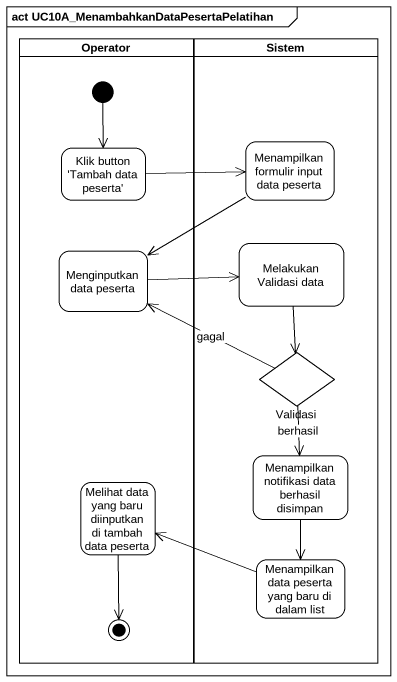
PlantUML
@startuml
mainframe act UC10A_MenambahkanDataPesertaPelatihan
hide empty description
state Operator <<partition>> {
  state "Klik button 'Tambah data peserta'" as Klik_button_Tambah_data
  state "Menginputkan data peserta" as Menginputkan_data_peserta
  state "Melihat data yang baru diinputkan di tambah data peserta" as Melihat_data_yang_baru
  [*] --> Klik_button_Tambah_data
  Melihat_data_yang_baru --> [*]
}
state Sistem <<partition>> {
  state "Menampilkan formulir input data peserta" as Menampilkan_formulir_input
  state "Melakukan Validasi data" as Melakukan_Validasi_data
  state Validasi <<choice>>
  state "Menampilkan notifikasi data berhasil disimpan" as Menampilkan_notifikasi_data
  state "Menampilkan data peserta yang baru di dalam list" as Menampilkan_data_peserta
}
Klik_button_Tambah_data -right-> Menampilkan_formulir_input
Menampilkan_formulir_input -left-> Menginputkan_data_peserta
Menginputkan_data_peserta -right-> Melakukan_Validasi_data
Melakukan_Validasi_data --> Validasi
Validasi -left-> Menginputkan_data_peserta : gagal
Validasi --> Menampilkan_notifikasi_data : berhasil
Menampilkan_notifikasi_data --> Menampilkan_data_peserta
Menampilkan_data_peserta -left-> Melihat_data_yang_baru
@enduml
